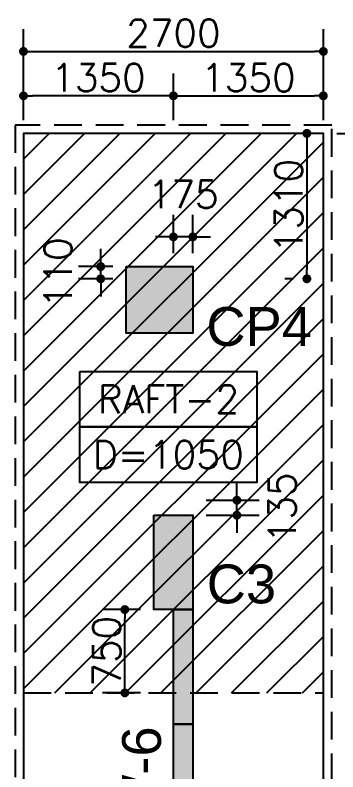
# Model space of a CAD drawing. Extents: x -200722 to 834823, y -494970 to 88783.
# Drawn here: x 457734 to 460639, y 2360 to 9177 of the extents above; entities that cross this region are included whole.
import ezdxf
from ezdxf.enums import TextEntityAlignment as Align

# ---------------------------------------------------------------- set-up
doc = ezdxf.new("R2010")
doc.units = 0
doc.header["$LTSCALE"] = 100
doc.header["$MEASUREMENT"] = 0
doc.header["$PDMODE"] = 34
doc.linetypes.add('HIDDEN', pattern=[0.375, 0.25, -0.125])
doc.layers.get('0').update_dxf_attribs({"linetype": 'CONTINUOUS'})
doc.layers.get('DEFPOINTS').update_dxf_attribs({"linetype": 'CONTINUOUS'})
for name, color, linetype in [('BEAM', 4, 'CONTINUOUS'), ('COL', 150, 'CONTINUOUS'), ('COL. SHED. STEEL.', 6, 'CONTINUOUS'), ('COL_H', 235, 'CONTINUOUS'), ('F_EXEC', 3, 'HIDDEN'), ('F_FTG1', 11, 'CONTINUOUS'), ('TEXT', 2, 'CONTINUOUS')]:
    doc.layers.add(name, color=color, linetype=linetype)
doc.layers.add('HATCH', color=252, linetype='CONTINUOUS', lineweight=30)
doc.styles.add('AR', font='arial.ttf')
doc.styles.add('ROMANS', font='romans.shx')
doc.styles.get("Standard").update_dxf_attribs({"font": 'simplex.shx'})
doc.dimstyles.new('STANDARD$0', dxfattribs={"dimtxt": 2.5, "dimasz": 2.5, "dimexe": 2, "dimexo": 0.7, "dimgap": 0.9, "dimtad": 1, "dimdec": 0, "dimdsep": 46, "dimtxsty": 'ROMANS', "dimcen": 0.09, "dimclrd": 4, "dimclre": 4, "dimclrt": 3, "dimadec": 0, "dimazin": 0, "dimtfac": 1, "dimtdec": 0, "dimtmove": 0, "dimatfit": 3, "dimfxl": 1, "dimtolj": 1, "dimtzin": 0, "dimarcsym": 0})

# ---------------------------------------------------------------- blocks, each defined once
blk = doc.blocks.new('DOT')
at = {"color": 0, "linetype": 'ByBlock'}
blk.add_line((-0.5, 0), (-1, 0), dxfattribs=at)
at = {"color": 0, "linetype": 'ByBlock', "const_width": 0.5}
blk.add_lwpolyline([(-0.25, 0, 1), (0.25, 0, 1)], format="xyb", close=True, dxfattribs=at)
blk = doc.blocks.new('*D2558')
at = {"layer": 'BEAM', "color": 0, "lineweight": -2, "transparency": 16777216}
for p, q in [((457808.5, 8231.9), (457808.5, 8650.1)), ((459158.5, 8231.9), (459158.5, 8650.1)), ((459078.5, 8450.1), (457888.5, 8450.1))]:
    blk.add_line(p, q, dxfattribs=at)
at = {"layer": 'DEFPOINTS', "color": 0, "lineweight": -3, "transparency": 16777216}
for p in [(457808.5, 8450.1), (457808.5, 8111.9, 7446.6), (459158.5, 8111.9, 7446.6)]:
    blk.add_point(p, dxfattribs=at)
at = {"layer": 'BEAM', "color": 0, "lineweight": -2, "transparency": 16777216, "xscale": 80, "yscale": 80, "zscale": 80, "rotation": 180}
blk.add_blockref('DOT', (457808.5, 8450.1), dxfattribs=at)
at = {"layer": 'BEAM', "color": 0, "lineweight": -2, "transparency": 16777216, "xscale": 80, "yscale": 80, "zscale": 80}
blk.add_blockref('DOT', (459158.5, 8450.1), dxfattribs=at)
at = {"layer": 'BEAM', "color": 0, "transparency": 16777216, "insert": (458483.5, 8614.1), "char_height": 248, "attachment_point": 5}
blk.add_mtext('\\A1;1350', dxfattribs=at)
blk = doc.blocks.new('_DOT')
at = {"color": 0, "linetype": 'ByBlock'}
blk.add_line((-0.5, 0), (-1, 0), dxfattribs=at)
at = {"color": 0, "linetype": 'ByBlock', "const_width": 0.5}
blk.add_lwpolyline([(-0.25, 0, 1), (0.25, 0, 1)], format="xyb", close=True, dxfattribs=at)
blk = doc.blocks.new('*D2559')
at = {"layer": 'BEAM', "color": 0, "lineweight": -2, "transparency": 16777216}
for p, q in [((459158.5, 8231.9), (459158.5, 8650.1)), ((460508.5, 8231.9), (460508.5, 8650.1)), ((459238.5, 8450.1), (460428.5, 8450.1))]:
    blk.add_line(p, q, dxfattribs=at)
at = {"layer": 'DEFPOINTS', "color": 0, "lineweight": -3, "transparency": 16777216}
for p in [(460508.5, 8450.1), (459158.5, 8111.9, 7446.6), (460508.5, 8111.9, 7446.6)]:
    blk.add_point(p, dxfattribs=at)
at = {"layer": 'BEAM', "color": 0, "lineweight": -2, "transparency": 16777216, "xscale": 80, "yscale": 80, "zscale": 80, "rotation": 180}
blk.add_blockref('DOT', (459158.5, 8450.1), dxfattribs=at)
at = {"layer": 'BEAM', "color": 0, "lineweight": -2, "transparency": 16777216, "xscale": 80, "yscale": 80, "zscale": 80}
blk.add_blockref('DOT', (460508.5, 8450.1), dxfattribs=at)
at = {"layer": 'BEAM', "color": 0, "transparency": 16777216, "insert": (459833.5, 8614.1), "char_height": 248, "attachment_point": 5}
blk.add_mtext('\\A1;1350', dxfattribs=at)
blk = doc.blocks.new('*D2560')
at = {"layer": 'BEAM', "color": 0, "lineweight": -2, "transparency": 16777216}
for p, q in [((457808.5, 8231.9), (457808.5, 9050.4)), ((460508.5, 8231.9), (460508.5, 9050.4)), ((457888.5, 8850.4), (460428.5, 8850.4))]:
    blk.add_line(p, q, dxfattribs=at)
at = {"layer": 'DEFPOINTS', "color": 0, "lineweight": -3, "transparency": 16777216}
for p in [(460508.5, 8850.4), (457808.5, 8111.9, 7446.6), (460508.5, 8111.9, 7446.6)]:
    blk.add_point(p, dxfattribs=at)
at = {"layer": 'BEAM', "color": 0, "lineweight": -2, "transparency": 16777216, "xscale": 80, "yscale": 80, "zscale": 80, "rotation": 180}
blk.add_blockref('DOT', (457808.5, 8850.4), dxfattribs=at)
at = {"layer": 'BEAM', "color": 0, "lineweight": -2, "transparency": 16777216, "xscale": 80, "yscale": 80, "zscale": 80}
blk.add_blockref('DOT', (460508.5, 8850.4), dxfattribs=at)
at = {"layer": 'BEAM', "color": 0, "transparency": 16777216, "insert": (459158.5, 9014.4), "char_height": 248, "attachment_point": 5}
blk.add_mtext('\\A1;2700', dxfattribs=at)
blk = doc.blocks.new('*D2561')
at = {"layer": 'BEAM', "color": 0, "lineweight": -2, "transparency": 16777216}
for p, q in [((460628.5, 8111.9), (461235.7, 8111.9)), ((461035.7, -3193.1), (461035.7, 8031.9)), ((460628.5, -3273.1), (461235.7, -3273.1))]:
    blk.add_line(p, q, dxfattribs=at)
at = {"layer": 'DEFPOINTS', "color": 0, "lineweight": -3, "transparency": 16777216}
for p in [(460508.5, 8111.9, 7446.6), (461035.7, 8111.9), (460508.5, -3273.1, 7446.6)]:
    blk.add_point(p, dxfattribs=at)
at = {"layer": 'BEAM', "color": 0, "lineweight": -2, "transparency": 16777216, "xscale": 80, "yscale": 80, "zscale": 80}
for p, rotation in [((461035.7, 8111.9), 90), ((461035.7, -3273.1), 270)]:
    blk.add_blockref('DOT', p, dxfattribs=dict(at, rotation=rotation))
at = {"layer": 'BEAM', "color": 0, "transparency": 16777216, "insert": (460871.7, 2419.4), "char_height": 248, "attachment_point": 5, "rotation": 90}
blk.add_mtext('\\A1;11385', dxfattribs=at)
blk = doc.blocks.new('*D2605')
at = {"layer": 'BEAM', "color": 0, "lineweight": -2, "transparency": 16777216}
for p, q in [((459729.8, 4886.9), (459729.8, 4966.9)), ((459453.5, 4806.9), (459929.8, 4806.9)), ((459729.8, 4671.9), (459729.8, 4806.9)), ((459453.5, 4671.9), (459929.8, 4671.9)), ((459729.8, 4591.9), (459729.8, 4511.9))]:
    blk.add_line(p, q, dxfattribs=at)
at = {"layer": 'DEFPOINTS', "color": 0, "lineweight": -3, "transparency": 16777216}
for p in [(459333.5, 4806.9, 7446.6), (459729.8, 4806.9), (459333.5, 4671.9, 7446.6)]:
    blk.add_point(p, dxfattribs=at)
at = {"layer": 'BEAM', "color": 0, "lineweight": -2, "transparency": 16777216, "xscale": 80, "yscale": 80, "zscale": 80}
for p, rotation in [((459729.8, 4806.9), 270), ((459729.8, 4671.9), 90)]:
    blk.add_blockref('DOT', p, dxfattribs=dict(at, rotation=rotation))
at = {"layer": 'BEAM', "color": 0, "transparency": 16777216, "insert": (460137.8, 4739.4), "char_height": 248, "attachment_point": 5, "rotation": 90}
blk.add_mtext('\\A1;135', dxfattribs=at)
blk = doc.blocks.new('*D2606')
at = {"layer": 'BEAM', "color": 0, "lineweight": -2, "transparency": 16777216}
for p, q in [((459158.5, 7031.9), (459158.5, 7379.4)), ((459333.5, 7031.9), (459333.5, 7379.4)), ((459078.5, 7179.4), (458998.5, 7179.4)), ((459333.5, 7179.4), (459158.5, 7179.4)), ((459413.5, 7179.4), (459493.5, 7179.4))]:
    blk.add_line(p, q, dxfattribs=at)
at = {"layer": 'DEFPOINTS', "color": 0, "lineweight": -3, "transparency": 16777216}
for p in [(459158.5, 7179.4), (459158.5, 6911.9, 7446.6), (459333.5, 6911.9, 7446.6)]:
    blk.add_point(p, dxfattribs=at)
at = {"layer": 'BEAM', "color": 0, "lineweight": -2, "transparency": 16777216, "xscale": 80, "yscale": 80, "zscale": 80}
blk.add_blockref('DOT', (459158.5, 7179.4), dxfattribs=at)
at = {"layer": 'BEAM', "color": 0, "lineweight": -2, "transparency": 16777216, "xscale": 80, "yscale": 80, "zscale": 80, "rotation": 180}
blk.add_blockref('DOT', (459333.5, 7179.4), dxfattribs=at)
at = {"layer": 'BEAM', "color": 0, "transparency": 16777216, "insert": (459246, 7563.4), "char_height": 248, "attachment_point": 5}
blk.add_mtext('\\A1;175', dxfattribs=at)
blk = doc.blocks.new('*D2607')
at = {"layer": 'BEAM', "color": 0, "lineweight": -2, "transparency": 16777216}
for p, q in [((458503.7, 6991.9), (458503.7, 7071.9)), ((458613.5, 6911.9), (458303.7, 6911.9)), ((458503.7, 6801.9), (458503.7, 6911.9)), ((458613.5, 6801.9), (458303.7, 6801.9)), ((458503.7, 6721.9), (458503.7, 6641.9))]:
    blk.add_line(p, q, dxfattribs=at)
at = {"layer": 'DEFPOINTS', "color": 0, "lineweight": -3, "transparency": 16777216}
for p in [(458503.7, 6911.9), (458733.5, 6911.9, 7446.6), (458733.5, 6801.9, 7446.6)]:
    blk.add_point(p, dxfattribs=at)
at = {"layer": 'BEAM', "color": 0, "lineweight": -2, "transparency": 16777216, "xscale": 80, "yscale": 80, "zscale": 80}
for p, rotation in [((458503.7, 6911.9), 270), ((458503.7, 6801.9), 90)]:
    blk.add_blockref('DOT', p, dxfattribs=dict(at, rotation=rotation))
at = {"layer": 'BEAM', "color": 0, "transparency": 16777216, "insert": (458119.7, 6856.9), "char_height": 248, "attachment_point": 5, "rotation": 90}
blk.add_mtext('\\A1;110', dxfattribs=at)
blk = doc.blocks.new('*D2780')
at = {"layer": 'BEAM', "color": 0, "lineweight": -2, "transparency": 16777216}
for p, q in [((460240.1, 8111.9), (460160.1, 8111.9)), ((460360.1, 8031.9), (460360.1, 6881.9)), ((460240.1, 6801.9), (460160.1, 6801.9))]:
    blk.add_line(p, q, dxfattribs=at)
at = {"layer": 'DEFPOINTS', "color": 0, "lineweight": -3, "transparency": 16777216}
for p in [(460360.1, 8111.9, 7446.6), (460360.1, 6801.9, 7446.6), (460360.1, 6801.9)]:
    blk.add_point(p, dxfattribs=at)
at = {"layer": 'BEAM', "color": 0, "lineweight": -2, "transparency": 16777216, "xscale": 80, "yscale": 80, "zscale": 80}
for p, rotation in [((460360.1, 8111.9), 90), ((460360.1, 6801.9), 270)]:
    blk.add_blockref('DOT', p, dxfattribs=dict(at, rotation=rotation))
at = {"layer": 'BEAM', "color": 0, "transparency": 16777216, "insert": (460196.1, 7456.9), "char_height": 248, "attachment_point": 5, "rotation": 90}
blk.add_mtext('\\A1;1310', dxfattribs=at)
blk = doc.blocks.new('*D2783')
at = {"layer": 'BEAM', "color": 0, "lineweight": -2, "transparency": 16777216}
for p, q in [((458863.5, 3821.9), (458520.8, 3821.9)), ((458720.8, 3151.9), (458720.8, 3741.9)), ((458863.5, 3071.9), (458520.8, 3071.9))]:
    blk.add_line(p, q, dxfattribs=at)
at = {"layer": 'DEFPOINTS', "color": 0, "lineweight": -3, "transparency": 16777216}
for p in [(458720.8, 3821.9), (458983.5, 3821.9, 7446.6), (458983.5, 3071.9, 7446.6)]:
    blk.add_point(p, dxfattribs=at)
at = {"layer": 'BEAM', "color": 0, "lineweight": -2, "transparency": 16777216, "xscale": 80, "yscale": 80, "zscale": 80}
for p, rotation in [((458720.8, 3821.9), 90), ((458720.8, 3071.9), 270)]:
    blk.add_blockref('DOT', p, dxfattribs=dict(at, rotation=rotation))
at = {"layer": 'BEAM', "color": 0, "transparency": 16777216, "insert": (458556.8, 3446.9), "char_height": 248, "attachment_point": 5, "rotation": 90}
blk.add_mtext('\\A1;750', dxfattribs=at)

msp = doc.modelspace()

# ---------------------------------------------------------------- hatches: boundary and pattern name
at = {"layer": 'COL_H', "ltscale": 0.4, "true_color": 0x000000}
for points in [[(458983.5, 4671.9), (459333.5, 4671.9), (459333.5, 3821.9), (458983.5, 3821.9)], [(459333.5, 2790.9), (459158.5, 2790.9), (459158.5, 3821.9), (459333.5, 3821.9)], [(459158.5, 1990.9), (459158.5, 2790.9), (459333.5, 2790.9), (459333.5, 1990.9)]]:
    msp.add_hatch(color=18, dxfattribs=at).paths.add_polyline_path(points)
at = {"layer": 'HATCH', "lineweight": -3, "ltscale": 0.4, "true_color": 0x000000}
h = msp.add_hatch(dxfattribs=at)
h.set_pattern_fill('ANSI31', color=18, scale=1800, style=0)
h.set_pattern_definition([(45, (173506.92, -31727.5), (-159.09903, 159.09903), [])])
h.paths.add_polyline_path([(457808.5, 8111.9), (460508.5, 8111.9), (460508.5, 3071.9), (457808.5, 3071.9)])
at = {"layer": 'HATCH', "ltscale": 0.4, "true_color": 0x000000}
msp.add_hatch(color=18, dxfattribs=at).paths.add_polyline_path([(458733.5, 6911.9), (459333.5, 6911.9), (459333.5, 6311.9), (458733.5, 6311.9)])

# ---------------------------------------------------------------- linework, layer by layer
at = {"layer": 'COL', "color": 18, "ltscale": 500, "true_color": 0x000000, "elevation": 7446.6}
msp.add_lwpolyline([(458733.5, 6911.9), (459333.5, 6911.9), (459333.5, 6311.9), (458733.5, 6311.9), (458733.5, 6911.9)], dxfattribs=at)
at = {"layer": 'COL. SHED. STEEL.', "color": 18, "ltscale": 500, "true_color": 0x000000, "elevation": 7446.6}
for points in [[(458983.5, 4671.9), (459333.5, 4671.9), (459333.5, 3821.9), (458983.5, 3821.9), (458983.5, 4671.9)], [(459158.5, 1990.9), (459158.5, 2790.9), (459333.5, 2790.9), (459333.5, 1990.9), (459333.5, 1990.9), (459158.5, 1990.9)]]:
    msp.add_lwpolyline(points, dxfattribs=at)
msp.add_lwpolyline([(459333.5, 2790.9), (459158.5, 2790.9), (459158.5, 3821.9), (459333.5, 3821.9)], close=True, dxfattribs=at)
at = {"layer": 'F_EXEC', "color": 18, "ltscale": 10, "true_color": 0x000000, "elevation": 7446.6}
msp.add_lwpolyline([(457733.5, -3348.1), (460583.5, -3348.1), (460583.5, 8186.9), (457733.5, 8186.9)], close=True, dxfattribs=at)
at = {"layer": 'F_FTG1', "color": 18, "linetype": 'HIDDEN', "ltscale": 10, "true_color": 0x000000}
msp.add_line((457808.5, 3071.9, 7446.6), (460508.5, 3071.9, 7446.6), dxfattribs=at)
at = {"layer": 'F_FTG1', "color": 18, "ltscale": 0.4, "true_color": 0x000000, "elevation": 7446.6}
msp.add_lwpolyline([(457808.5, -3273.1), (460508.5, -3273.1), (460508.5, 8111.9), (457808.5, 8111.9)], close=True, dxfattribs=at)
at = {"layer": 'TEXT', "color": 18, "true_color": 0x000000}
for points in [[(458316.3, 5967.3), (459910.2, 5967.3), (459910.2, 5467.4), (458316.3, 5467.4)], [(458316.3, 5467.4), (459910.2, 5467.4), (459910.2, 4967.5), (458316.3, 4967.5)]]:
    msp.add_lwpolyline(points, close=True, dxfattribs=at)

# ---------------------------------------------------------------- texts
at = {"layer": 'TEXT', "color": 18, "true_color": 0x000000, "style": 'AR'}
for s, p in [('CP4', (459454.9, 6197.3, -7446.6)), ('C3', (459458.3, 3877.9, 11445.3))]:
    msp.add_text(s, height=350, dxfattribs=at).set_placement(p)
at = {"layer": 'TEXT', "color": 18, "true_color": 0x000000}
for s, p in [('RAFT-2', (459113.2, 5717.3)), ('D=1050', (459113.2, 5217.5))]:
    msp.add_text(s, height=250, dxfattribs=at).set_placement(p, align=Align.MIDDLE)
at = {"layer": 'TEXT', "color": 18, "true_color": 0x000000, "style": 'AR'}
msp.add_text('SW-6', height=350, rotation=90, dxfattribs=at).set_placement((459046.4, 1547.5, 3998.7))

# ---------------------------------------------------------------- dimensions: what is measured, and where the dimension line sits
at = {"layer": 'BEAM', "color": 18, "true_color": 0x000000}
for base, p1, p2, picture, middle in [((460508.5, 8850.4), (457808.5, 8111.9, 7446.6), (460508.5, 8111.9, 7446.6), '*D2560', (459158.5, 9014.4)), ((457808.5, 8450.1), (459158.5, 8111.9, 7446.6), (457808.5, 8111.9, 7446.6), '*D2558', (458483.5, 8614.1)), ((460508.5, 8450.1), (459158.5, 8111.9, 7446.6), (460508.5, 8111.9, 7446.6), '*D2559', (459833.5, 8614.1)), ((459158.5, 7179.4), (459333.5, 6911.9, 7446.6), (459158.5, 6911.9, 7446.6), '*D2606', (459246, 7563.4))]:
    dim = msp.add_linear_dim(base=base, p1=p1, p2=p2, dimstyle='STANDARD$0', override={"dimscale": 8, "dimtxt": 31, "dimasz": 10, "dimexe": 25, "dimexo": 15, "dimgap": 5, "dimzin": 3, "dimtxsty": 'Standard', "dimblk": 'DOT', "dimcen": 3, "dimdle": 1, "dimclrd": 0, "dimclre": 0, "dimclrt": 0, "dimtmove": 2, "dimldrblk": 'DOT', "dimtzin": 3}, dxfattribs=at)
    dim.commit()
    dim.dimension.update_dxf_attribs({"geometry": picture, "text_midpoint": middle})
for base, p1, p2, picture, middle in [((460360.1, 6801.9), (460360.1, 8111.9, 7446.6), (460360.1, 6801.9, 7446.6), '*D2780', (460196.1, 7456.9)), ((461035.7, 8111.9), (460508.5, -3273.1, 7446.6), (460508.5, 8111.9, 7446.6), '*D2561', (460871.7, 2419.4)), ((458503.7, 6911.9), (458733.5, 6801.9, 7446.6), (458733.5, 6911.9, 7446.6), '*D2607', (458119.7, 6856.9)), ((458720.8, 3821.9), (458983.5, 3071.9, 7446.6), (458983.5, 3821.9, 7446.6), '*D2783', (458556.8, 3446.9))]:
    dim = msp.add_linear_dim(base=base, p1=p1, p2=p2, angle=90, dimstyle='STANDARD$0', override={"dimscale": 8, "dimtxt": 31, "dimasz": 10, "dimexe": 25, "dimexo": 15, "dimgap": 5, "dimzin": 3, "dimtxsty": 'Standard', "dimblk": 'DOT', "dimcen": 3, "dimdle": 1, "dimclrd": 0, "dimclre": 0, "dimclrt": 0, "dimtmove": 2, "dimldrblk": 'DOT', "dimtzin": 3}, dxfattribs=at)
    dim.commit()
    dim.dimension.update_dxf_attribs({"geometry": picture, "text_midpoint": middle})
dim = msp.add_linear_dim(base=(459729.8, 4806.9), p1=(459333.5, 4671.9, 7446.6), p2=(459333.5, 4806.9, 7446.6), angle=90, dimstyle='STANDARD$0', override={"dimscale": 8, "dimtxt": 31, "dimasz": 10, "dimexe": 25, "dimexo": 15, "dimgap": 5, "dimzin": 3, "dimtxsty": 'Standard', "dimblk": 'DOT', "dimcen": 3, "dimdle": 1, "dimclrd": 0, "dimclre": 0, "dimclrt": 0, "dimtmove": 2, "dimldrblk": 'DOT', "dimtzin": 3}, dxfattribs=at)
dim.commit()
dim.dimension.update_dxf_attribs({"geometry": '*D2605', "text_midpoint": (460137.8, 4739.4), "dimtype": 160})

doc.saveas('drawing.dxf')
